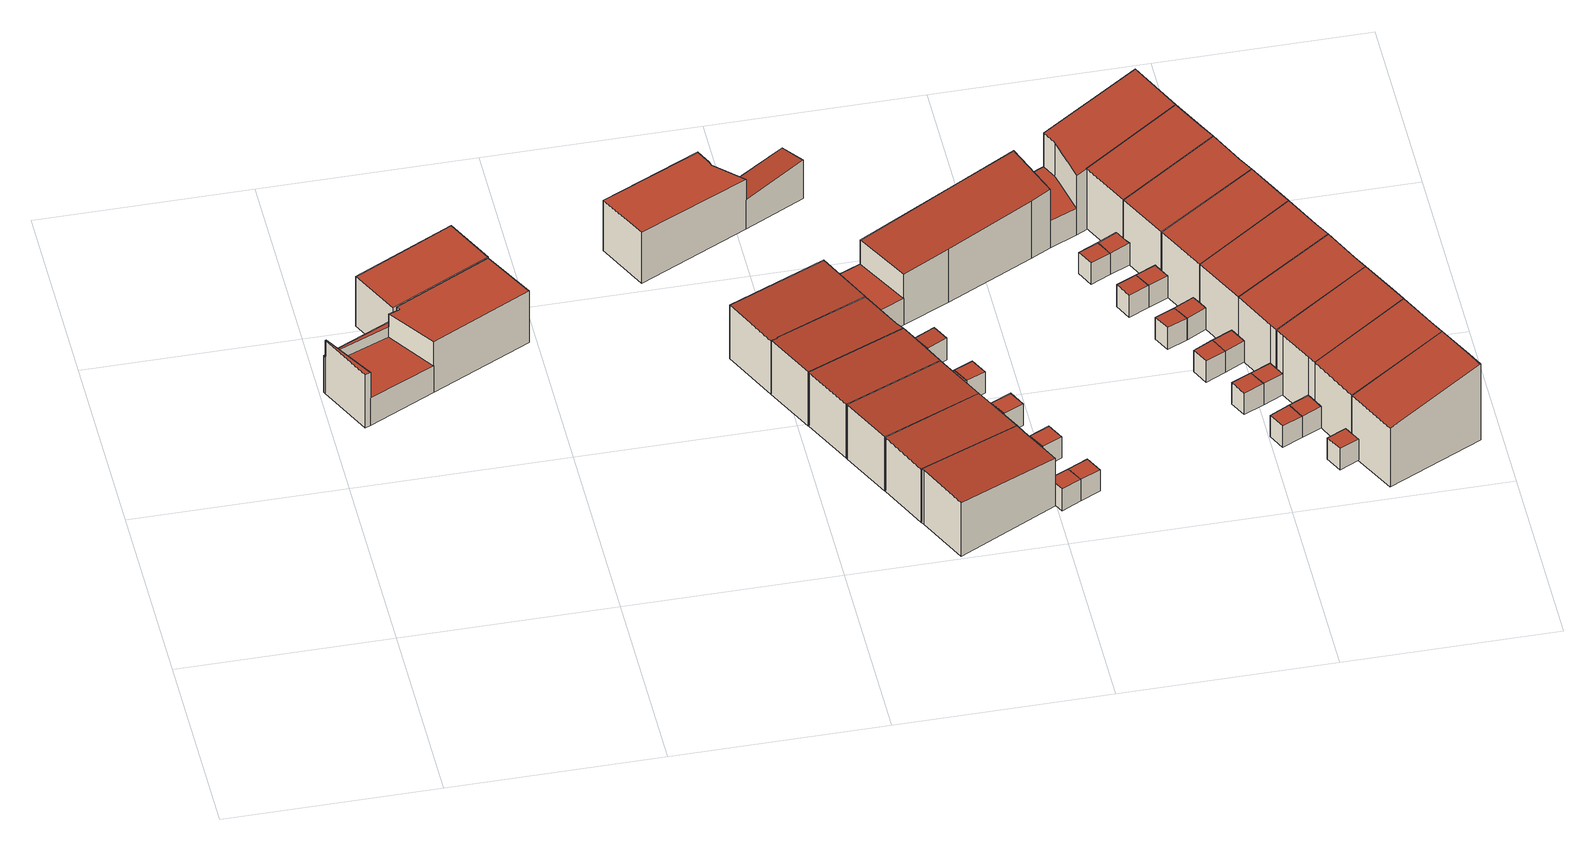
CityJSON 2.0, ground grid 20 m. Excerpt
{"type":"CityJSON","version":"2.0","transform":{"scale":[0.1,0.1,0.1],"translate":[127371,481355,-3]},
"CityObjects":{
"building1":{"type":"Building","attributes":{"b3_dak_type":"multiple horizontal","b3_h_dak_50p":3.26,"b3_h_dak_70p":3.29,"b3_h_dak_max":3.7,"b3_h_dak_min":0.29,"b3_h_maaiveld":-2.64,"b3_kas_warenhuis":false,"b3_mutatie_ahn3_ahn4":false,"b3_reconstructie_onvolledig":false,"b3_rmse_lod12":1.62,"b3_rmse_lod13":1.62,"b3_rmse_lod22":0.0723,"b3_val3dity_lod12":"[]","b3_val3dity_lod13":"[]","b3_val3dity_lod22":"[]","b3_volume_lod12":622.74,"b3_volume_lod13":622.74,"b3_volume_lod22":514.61,"geconstateerd":false,"oorspronkelijkbouwjaar":2003,"status":"Pand in gebruik"},"children":["building1-1"]},
"building1-1":{"type":"BuildingPart","parents":["building1"],"geometry":[{"type":"Solid","lod":"2.2","boundaries":[[[[0,1,2,3,4,5,6,7,8,9]],[[10,9,8,11]],[[12,0,9,10,13]],[[14,6,5,15,16]],[[17,7,6,14]],[[18,4,3,19]],[[15,5,4,18]],[[19,3,2,20]],[[21,11,8,7,17]],[[22,23,24,25]],[[20,2,1,24]],[[25,24,1,0,12]],[[26,27,28,29]],[[16,15,27,26]],[[13,10,30,23,22]],[[29,28,31,11,21]],[[23,30,31,28]],[[13,22,25,12]],[[29,21,17,14,16,26]],[[23,28,27,15,18,19,20,24]],[[31,30,10,11]]]],"semantics":{"surfaces":[{"type":"GroundSurface"},{"type":"WallSurface","on_footprint_edge":true},{"type":"WallSurface","on_footprint_edge":false},{"type":"RoofSurface"}],"values":[[0,1,1,1,1,1,1,1,1,2,1,1,2,2,2,2,2,3,3,3,3]]}}]},
"building2":{"type":"Building","attributes":{"b3_dak_type":"multiple horizontal","b3_h_dak_50p":3.29,"b3_h_dak_70p":3.31,"b3_h_dak_max":3.62,"b3_h_dak_min":3.19,"b3_h_maaiveld":-2.57,"b3_kas_warenhuis":false,"b3_mutatie_ahn3_ahn4":false,"b3_reconstructie_onvolledig":false,"b3_rmse_lod12":0.0631,"b3_rmse_lod13":0.0631,"b3_rmse_lod22":0.0549,"b3_val3dity_lod12":"[]","b3_val3dity_lod13":"[]","b3_val3dity_lod22":"[]","b3_volume_lod12":332.75,"b3_volume_lod13":332.75,"b3_volume_lod22":331.36,"geconstateerd":false,"oorspronkelijkbouwjaar":2003,"status":"Pand in gebruik"},"children":["building2-1"]},
"building2-1":{"type":"BuildingPart","parents":["building2"],"geometry":[{"type":"Solid","lod":"2.2","boundaries":[[[[32,33,6,4]],[[34,33,32,35]],[[36,6,33,34]],[[35,32,4,37]],[[37,4,6,36]],[[37,36,34,35]]]],"semantics":{"surfaces":[{"type":"GroundSurface"},{"type":"WallSurface","on_footprint_edge":true},{"type":"RoofSurface"}],"values":[[0,1,1,1,1,2]]}}]},
"building3":{"type":"Building","attributes":{"b3_dak_type":"slanted","b3_h_dak_50p":3.26,"b3_h_dak_70p":3.29,"b3_h_dak_max":3.63,"b3_h_dak_min":0.35,"b3_h_maaiveld":-2.59,"b3_kas_warenhuis":false,"b3_mutatie_ahn3_ahn4":false,"b3_reconstructie_onvolledig":false,"b3_rmse_lod12":1.26,"b3_rmse_lod13":1.26,"b3_rmse_lod22":0.153,"b3_val3dity_lod12":"[]","b3_val3dity_lod13":"[]","b3_val3dity_lod22":"[]","b3_volume_lod12":473.59,"b3_volume_lod13":473.59,"b3_volume_lod22":421.79,"geconstateerd":false,"oorspronkelijkbouwjaar":2003,"status":"Pand in gebruik"},"children":["building3-1"]},
"building3-1":{"type":"BuildingPart","parents":["building3"],"geometry":[{"type":"Solid","lod":"2.2","boundaries":[[[[38,39,40,41,42,43,44,45]],[[46,42,41,47]],[[48,43,42,46]],[[49,39,38,50]],[[50,38,45,51]],[[52,44,43,48]],[[51,45,44,52,53]],[[47,41,40,54]],[[55,54,40,39,49]],[[56,57,54,55]],[[53,52,57,56]],[[53,56,55,49,50,51]],[[57,52,48,46,47,54]]]],"semantics":{"surfaces":[{"type":"GroundSurface"},{"type":"WallSurface","on_footprint_edge":true},{"type":"WallSurface","on_footprint_edge":false},{"type":"RoofSurface"}],"values":[[0,1,1,1,1,1,1,1,1,2,2,3,3]]}}]},
"building4":{"type":"Building","attributes":{"b3_dak_type":"multiple horizontal","b3_h_dak_50p":3.35,"b3_h_dak_70p":3.46,"b3_h_dak_max":3.9,"b3_h_dak_min":2.8,"b3_h_maaiveld":-2.56,"b3_kas_warenhuis":false,"b3_mutatie_ahn3_ahn4":false,"b3_reconstructie_onvolledig":false,"b3_rmse_lod12":0.218,"b3_rmse_lod13":0.218,"b3_rmse_lod22":0.0449,"b3_val3dity_lod12":"[]","b3_val3dity_lod13":"[]","b3_val3dity_lod22":"[]","b3_volume_lod12":333.47,"b3_volume_lod13":333.47,"b3_volume_lod22":327.11,"geconstateerd":false,"oorspronkelijkbouwjaar":2003,"status":"Pand in gebruik"},"children":["building4-1"]},
"building4-1":{"type":"BuildingPart","parents":["building4"],"geometry":[{"type":"Solid","lod":"2.2","boundaries":[[[[58,59,60,61,62,63,64]],[[65,59,58,66]],[[66,58,64,67]],[[68,60,59,65]],[[69,61,60,68]],[[70,63,62,71]],[[71,62,61,69]],[[67,64,63,70]],[[67,70,71,69,68,65,66]]]],"semantics":{"surfaces":[{"type":"GroundSurface"},{"type":"WallSurface","on_footprint_edge":true},{"type":"RoofSurface"}],"values":[[0,1,1,1,1,1,1,1,2]]}}]},
"building5":{"type":"Building","attributes":{"b3_dak_type":"multiple horizontal","b3_h_dak_50p":3.34,"b3_h_dak_70p":3.46,"b3_h_dak_max":3.91,"b3_h_dak_min":2.99,"b3_h_maaiveld":-2.56,"b3_kas_warenhuis":false,"b3_mutatie_ahn3_ahn4":false,"b3_reconstructie_onvolledig":false,"b3_rmse_lod12":0.222,"b3_rmse_lod13":0.222,"b3_rmse_lod22":0.0434,"b3_val3dity_lod12":"[]","b3_val3dity_lod13":"[]","b3_val3dity_lod22":"[]","b3_volume_lod12":342.11,"b3_volume_lod13":342.11,"b3_volume_lod22":334.95,"geconstateerd":false,"oorspronkelijkbouwjaar":2003,"status":"Pand in gebruik"},"children":["building5-1"]},
"building5-1":{"type":"BuildingPart","parents":["building5"],"geometry":[{"type":"Solid","lod":"2.2","boundaries":[[[[59,58,72,73,74,75,76]],[[77,75,74,78]],[[78,74,73,79]],[[79,73,72,80]],[[81,76,75,77]],[[65,59,76,81]],[[80,72,58,66]],[[66,58,59,65]],[[66,65,81,77,78,79,80]]]],"semantics":{"surfaces":[{"type":"GroundSurface"},{"type":"WallSurface","on_footprint_edge":true},{"type":"RoofSurface"}],"values":[[0,1,1,1,1,1,1,1,2]]}}]},
"building6":{"type":"Building","attributes":{"b3_dak_type":"multiple horizontal","b3_h_dak_50p":3.33,"b3_h_dak_70p":3.46,"b3_h_dak_max":3.9,"b3_h_dak_min":1.19,"b3_h_maaiveld":-2.56,"b3_kas_warenhuis":false,"b3_mutatie_ahn3_ahn4":false,"b3_reconstructie_onvolledig":false,"b3_rmse_lod12":0.326,"b3_rmse_lod13":0.326,"b3_rmse_lod22":0.198,"b3_val3dity_lod12":"[]","b3_val3dity_lod13":"[]","b3_val3dity_lod22":"[]","b3_volume_lod12":342.23,"b3_volume_lod13":342.23,"b3_volume_lod22":335.52,"geconstateerd":false,"oorspronkelijkbouwjaar":2003,"status":"Pand in gebruik"},"children":["building6-1"]},
"building6-1":{"type":"BuildingPart","parents":["building6"],"geometry":[{"type":"Solid","lod":"2.2","boundaries":[[[[74,82,83,84,75]],[[85,83,82,86]],[[87,84,83,85]],[[78,74,75,88]],[[88,75,84,87]],[[86,82,74,78]],[[86,78,88,87,85]]]],"semantics":{"surfaces":[{"type":"GroundSurface"},{"type":"WallSurface","on_footprint_edge":true},{"type":"RoofSurface"}],"values":[[0,1,1,1,1,1,2]]}}]},
"building7":{"type":"Building","attributes":{"b3_dak_type":"multiple horizontal","b3_h_dak_50p":3.34,"b3_h_dak_70p":3.45,"b3_h_dak_max":3.92,"b3_h_dak_min":3.01,"b3_h_maaiveld":-2.56,"b3_kas_warenhuis":false,"b3_mutatie_ahn3_ahn4":false,"b3_reconstructie_onvolledig":false,"b3_rmse_lod12":0.216,"b3_rmse_lod13":0.216,"b3_rmse_lod22":0.0509,"b3_val3dity_lod12":"[]","b3_val3dity_lod13":"[]","b3_val3dity_lod22":"[]","b3_volume_lod12":337.3,"b3_volume_lod13":337.3,"b3_volume_lod22":331.11,"geconstateerd":false,"oorspronkelijkbouwjaar":2003,"status":"Pand in gebruik"},"children":["building7-1"]},
"building7-1":{"type":"BuildingPart","parents":["building7"],"geometry":[{"type":"Solid","lod":"2.2","boundaries":[[[[82,89,90,91,83]],[[92,90,89,93]],[[94,91,90,92]],[[86,82,83,85]],[[85,83,91,94]],[[93,89,82,86]],[[93,86,85,94,92]]]],"semantics":{"surfaces":[{"type":"GroundSurface"},{"type":"WallSurface","on_footprint_edge":true},{"type":"RoofSurface"}],"values":[[0,1,1,1,1,1,2]]}}]},
"building8":{"type":"Building","attributes":{"b3_dak_type":"multiple horizontal","b3_h_dak_50p":3.32,"b3_h_dak_70p":3.45,"b3_h_dak_max":3.91,"b3_h_dak_min":2.9,"b3_h_maaiveld":-2.56,"b3_kas_warenhuis":false,"b3_mutatie_ahn3_ahn4":false,"b3_reconstructie_onvolledig":false,"b3_rmse_lod12":0.226,"b3_rmse_lod13":0.226,"b3_rmse_lod22":0.0456,"b3_val3dity_lod12":"[]","b3_val3dity_lod13":"[]","b3_val3dity_lod22":"[]","b3_volume_lod12":351.22,"b3_volume_lod13":351.22,"b3_volume_lod22":344.32,"geconstateerd":false,"oorspronkelijkbouwjaar":2003,"status":"Pand in gebruik"},"children":["building8-1"]},
"building8-1":{"type":"BuildingPart","parents":["building8"],"geometry":[{"type":"Solid","lod":"2.2","boundaries":[[[[95,90,89,96,97,98]],[[99,98,97,100]],[[100,97,96,101]],[[101,96,89,93]],[[102,95,98,99]],[[93,89,90,103]],[[103,90,95,102]],[[103,102,99,100,101,93]]]],"semantics":{"surfaces":[{"type":"GroundSurface"},{"type":"WallSurface","on_footprint_edge":true},{"type":"RoofSurface"}],"values":[[0,1,1,1,1,1,1,2]]}}]},
"building9":{"type":"Building","attributes":{"b3_dak_type":"multiple horizontal","b3_h_dak_50p":0.03,"b3_h_dak_70p":0.05,"b3_h_dak_max":0.14,"b3_h_dak_min":-0.18,"b3_h_maaiveld":-2.51,"b3_kas_warenhuis":false,"b3_mutatie_ahn3_ahn4":false,"b3_reconstructie_onvolledig":false,"b3_rmse_lod12":0.0407,"b3_rmse_lod13":0.0407,"b3_rmse_lod22":0.0355,"b3_val3dity_lod12":"[]","b3_val3dity_lod13":"[]","b3_val3dity_lod22":"[]","b3_volume_lod12":9.6,"b3_volume_lod13":9.6,"b3_volume_lod22":9.55,"geconstateerd":false,"oorspronkelijkbouwjaar":2003,"status":"Pand in gebruik"},"children":["building9-1"]},
"building9-1":{"type":"BuildingPart","parents":["building9"],"geometry":[{"type":"Solid","lod":"2.2","boundaries":[[[[104,105,106,107]],[[108,105,104,109]],[[109,104,107,110]],[[111,106,105,108]],[[110,107,106,111]],[[110,111,108,109]]]],"semantics":{"surfaces":[{"type":"GroundSurface"},{"type":"WallSurface","on_footprint_edge":true},{"type":"RoofSurface"}],"values":[[0,1,1,1,1,2]]}}]},
"building10":{"type":"Building","attributes":{"b3_dak_type":"multiple horizontal","b3_h_dak_50p":0.03,"b3_h_dak_70p":0.04,"b3_h_dak_max":0.12,"b3_h_dak_min":-0.04,"b3_h_maaiveld":-2.5,"b3_kas_warenhuis":false,"b3_mutatie_ahn3_ahn4":false,"b3_reconstructie_onvolledig":false,"b3_rmse_lod12":0.0333,"b3_rmse_lod13":0.0333,"b3_rmse_lod22":0.0296,"b3_val3dity_lod12":"[]","b3_val3dity_lod13":"[]","b3_val3dity_lod22":"[]","b3_volume_lod12":10.21,"b3_volume_lod13":10.21,"b3_volume_lod22":10.2,"geconstateerd":false,"oorspronkelijkbouwjaar":2003,"status":"Pand in gebruik"},"children":["building10-1"]},
"building10-1":{"type":"BuildingPart","parents":["building10"],"geometry":[{"type":"Solid","lod":"2.2","boundaries":[[[[112,113,114,115]],[[116,113,112,117]],[[117,112,115,118]],[[119,114,113,116]],[[118,115,114,119]],[[118,119,116,117]]]],"semantics":{"surfaces":[{"type":"GroundSurface"},{"type":"WallSurface","on_footprint_edge":true},{"type":"RoofSurface"}],"values":[[0,1,1,1,1,2]]}}]},
"building11":{"type":"Building","attributes":{"b3_dak_type":"multiple horizontal","b3_h_dak_50p":0.03,"b3_h_dak_70p":0.04,"b3_h_dak_max":0.13,"b3_h_dak_min":-0.14,"b3_h_maaiveld":-2.5,"b3_kas_warenhuis":false,"b3_mutatie_ahn3_ahn4":false,"b3_reconstructie_onvolledig":false,"b3_rmse_lod12":0.0345,"b3_rmse_lod13":0.0345,"b3_rmse_lod22":0.0301,"b3_val3dity_lod12":"[]","b3_val3dity_lod13":"[]","b3_val3dity_lod22":"[]","b3_volume_lod12":9.64,"b3_volume_lod13":9.64,"b3_volume_lod22":9.62,"geconstateerd":false,"oorspronkelijkbouwjaar":2003,"status":"Pand in gebruik"},"children":["building11-1"]},
"building11-1":{"type":"BuildingPart","parents":["building11"],"geometry":[{"type":"Solid","lod":"2.2","boundaries":[[[[120,121,122,123]],[[124,121,120,125]],[[126,122,121,124]],[[125,120,123,127]],[[127,123,122,126]],[[127,126,124,125]]]],"semantics":{"surfaces":[{"type":"GroundSurface"},{"type":"WallSurface","on_footprint_edge":true},{"type":"RoofSurface"}],"values":[[0,1,1,1,1,2]]}}]},
"building12":{"type":"Building","attributes":{"b3_dak_type":"multiple horizontal","b3_h_dak_50p":0.06,"b3_h_dak_70p":0.08,"b3_h_dak_max":0.17,"b3_h_dak_min":-0.02,"b3_h_maaiveld":-2.51,"b3_kas_warenhuis":false,"b3_mutatie_ahn3_ahn4":false,"b3_reconstructie_onvolledig":false,"b3_rmse_lod12":0.0459,"b3_rmse_lod13":0.0459,"b3_rmse_lod22":0.0328,"b3_val3dity_lod12":"[]","b3_val3dity_lod13":"[]","b3_val3dity_lod22":"[]","b3_volume_lod12":9.72,"b3_volume_lod13":9.72,"b3_volume_lod22":9.63,"geconstateerd":false,"oorspronkelijkbouwjaar":2003,"status":"Pand in gebruik"},"children":["building12-1"]},
"building12-1":{"type":"BuildingPart","parents":["building12"],"geometry":[{"type":"Solid","lod":"2.2","boundaries":[[[[104,107,128,129]],[[109,104,129,130]],[[130,129,128,131]],[[131,128,107,110]],[[110,107,104,109]],[[110,109,130,131]]]],"semantics":{"surfaces":[{"type":"GroundSurface"},{"type":"WallSurface","on_footprint_edge":true},{"type":"RoofSurface"}],"values":[[0,1,1,1,1,2]]}}]},
"building13":{"type":"Building","attributes":{"b3_dak_type":"multiple horizontal","b3_h_dak_50p":0.03,"b3_h_dak_70p":0.04,"b3_h_dak_max":0.14,"b3_h_dak_min":-0.06,"b3_h_maaiveld":-2.49,"b3_kas_warenhuis":false,"b3_mutatie_ahn3_ahn4":false,"b3_reconstructie_onvolledig":false,"b3_rmse_lod12":0.0349,"b3_rmse_lod13":0.0349,"b3_rmse_lod22":0.0343,"b3_val3dity_lod12":"[]","b3_val3dity_lod13":"[]","b3_val3dity_lod22":"[]","b3_volume_lod12":9.59,"b3_volume_lod13":9.59,"b3_volume_lod22":9.56,"geconstateerd":false,"oorspronkelijkbouwjaar":2003,"status":"Pand in gebruik"},"children":["building13-1"]},
"building13-1":{"type":"BuildingPart","parents":["building13"],"geometry":[{"type":"Solid","lod":"2.2","boundaries":[[[[132,133,134,135]],[[136,133,132,137]],[[138,134,133,136]],[[137,132,135,139]],[[139,135,134,138]],[[139,138,136,137]]]],"semantics":{"surfaces":[{"type":"GroundSurface"},{"type":"WallSurface","on_footprint_edge":true},{"type":"RoofSurface"}],"values":[[0,1,1,1,1,2]]}}]},
"building14":{"type":"Building","attributes":{"b3_dak_type":"multiple horizontal","b3_h_dak_50p":0.01,"b3_h_dak_70p":0.02,"b3_h_dak_max":0.09,"b3_h_dak_min":-0.06,"b3_h_maaiveld":-2.54,"b3_kas_warenhuis":false,"b3_mutatie_ahn3_ahn4":false,"b3_reconstructie_onvolledig":false,"b3_rmse_lod12":0.0326,"b3_rmse_lod13":0.0326,"b3_rmse_lod22":0.0294,"b3_val3dity_lod12":"[]","b3_val3dity_lod13":"[]","b3_val3dity_lod22":"[]","b3_volume_lod12":9.13,"b3_volume_lod13":9.13,"b3_volume_lod22":9.09,"geconstateerd":false,"oorspronkelijkbouwjaar":2003,"status":"Pand in gebruik"},"children":["building14-1"]},
"building14-1":{"type":"BuildingPart","parents":["building14"],"geometry":[{"type":"Solid","lod":"2.2","boundaries":[[[[112,115,140,141]],[[117,112,141,142]],[[142,141,140,143]],[[143,140,115,118]],[[118,115,112,117]],[[118,117,142,143]]]],"semantics":{"surfaces":[{"type":"GroundSurface"},{"type":"WallSurface","on_footprint_edge":true},{"type":"RoofSurface"}],"values":[[0,1,1,1,1,2]]}}]},
"building15":{"type":"Building","attributes":{"b3_dak_type":"multiple horizontal","b3_h_dak_50p":0.03,"b3_h_dak_70p":0.04,"b3_h_dak_max":0.18,"b3_h_dak_min":-0.29,"b3_h_maaiveld":-2.49,"b3_kas_warenhuis":false,"b3_mutatie_ahn3_ahn4":false,"b3_reconstructie_onvolledig":false,"b3_rmse_lod12":0.0631,"b3_rmse_lod13":0.0631,"b3_rmse_lod22":0.0581,"b3_val3dity_lod12":"[]","b3_val3dity_lod13":"[]","b3_val3dity_lod22":"[]","b3_volume_lod12":9.94,"b3_volume_lod13":9.94,"b3_volume_lod22":9.9,"geconstateerd":false,"oorspronkelijkbouwjaar":2003,"status":"Pand in gebruik"},"children":["building15-1"]},
"building15-1":{"type":"BuildingPart","parents":["building15"],"geometry":[{"type":"Solid","lod":"2.2","boundaries":[[[[144,145,146,147]],[[148,145,144,149]],[[149,144,147,150]],[[151,146,145,148]],[[150,147,146,151]],[[150,151,148,149]]]],"semantics":{"surfaces":[{"type":"GroundSurface"},{"type":"WallSurface","on_footprint_edge":true},{"type":"RoofSurface"}],"values":[[0,1,1,1,1,2]]}}]},
"building16":{"type":"Building","attributes":{"b3_dak_type":"multiple horizontal","b3_h_dak_50p":0.01,"b3_h_dak_70p":0.02,"b3_h_dak_max":0.16,"b3_h_dak_min":-0.13,"b3_h_maaiveld":-2.54,"b3_kas_warenhuis":false,"b3_mutatie_ahn3_ahn4":false,"b3_reconstructie_onvolledig":false,"b3_rmse_lod12":0.0404,"b3_rmse_lod13":0.0404,"b3_rmse_lod22":0.0364,"b3_val3dity_lod12":"[]","b3_val3dity_lod13":"[]","b3_val3dity_lod22":"[]","b3_volume_lod12":9.69,"b3_volume_lod13":9.69,"b3_volume_lod22":9.67,"geconstateerd":false,"oorspronkelijkbouwjaar":2003,"status":"Pand in gebruik"},"children":["building16-1"]},
"building16-1":{"type":"BuildingPart","parents":["building16"],"geometry":[{"type":"Solid","lod":"2.2","boundaries":[[[[122,121,152,153]],[[154,122,153,155]],[[155,153,152,156]],[[156,152,121,124]],[[124,121,122,154]],[[124,154,155,156]]]],"semantics":{"surfaces":[{"type":"GroundSurface"},{"type":"WallSurface","on_footprint_edge":true},{"type":"RoofSurface"}],"values":[[0,1,1,1,1,2]]}}]},
"building17":{"type":"Building","attributes":{"b3_dak_type":"multiple horizontal","b3_h_dak_50p":0.01,"b3_h_dak_70p":0.03,"b3_h_dak_max":0.13,"b3_h_dak_min":-0.16,"b3_h_maaiveld":-2.53,"b3_kas_warenhuis":false,"b3_mutatie_ahn3_ahn4":false,"b3_reconstructie_onvolledig":false,"b3_rmse_lod12":0.0379,"b3_rmse_lod13":0.0379,"b3_rmse_lod22":0.0364,"b3_val3dity_lod12":"[]","b3_val3dity_lod13":"[]","b3_val3dity_lod22":"[]","b3_volume_lod12":9.63,"b3_volume_lod13":9.63,"b3_volume_lod22":9.6,"geconstateerd":false,"oorspronkelijkbouwjaar":2003,"status":"Pand in gebruik"},"children":["building17-1"]},
"building17-1":{"type":"BuildingPart","parents":["building17"],"geometry":[{"type":"Solid","lod":"2.2","boundaries":[[[[134,133,157,158]],[[138,134,158,159]],[[159,158,157,160]],[[160,157,133,136]],[[136,133,134,138]],[[136,138,159,160]]]],"semantics":{"surfaces":[{"type":"GroundSurface"},{"type":"WallSurface","on_footprint_edge":true},{"type":"RoofSurface"}],"values":[[0,1,1,1,1,2]]}}]},
"building18":{"type":"Building","attributes":{"b3_dak_type":"multiple horizontal","b3_h_dak_50p":0.01,"b3_h_dak_70p":0.02,"b3_h_dak_max":0.1,"b3_h_dak_min":-0.23,"b3_h_maaiveld":-2.52,"b3_kas_warenhuis":false,"b3_mutatie_ahn3_ahn4":false,"b3_reconstructie_onvolledig":false,"b3_rmse_lod12":0.0502,"b3_rmse_lod13":0.0502,"b3_rmse_lod22":0.0452,"b3_val3dity_lod12":"[]","b3_val3dity_lod13":"[]","b3_val3dity_lod22":"[]","b3_volume_lod12":9.71,"b3_volume_lod13":9.71,"b3_volume_lod22":9.66,"geconstateerd":false,"oorspronkelijkbouwjaar":2003,"status":"Pand in gebruik"},"children":["building18-1"]},
"building18-1":{"type":"BuildingPart","parents":["building18"],"geometry":[{"type":"Solid","lod":"2.2","boundaries":[[[[161,162,144,147]],[[149,144,162,163]],[[150,147,144,149]],[[164,161,147,150]],[[163,162,161,164]],[[163,164,150,149]]]],"semantics":{"surfaces":[{"type":"GroundSurface"},{"type":"WallSurface","on_footprint_edge":true},{"type":"RoofSurface"}],"values":[[0,1,1,1,1,2]]}}]},
"building19":{"type":"Building","attributes":{"b3_dak_type":"multiple horizontal","b3_h_dak_50p":3.59,"b3_h_dak_70p":4.03,"b3_h_dak_max":6.61,"b3_h_dak_min":0.34,"b3_h_maaiveld":-2.56,"b3_kas_warenhuis":false,"b3_mutatie_ahn3_ahn4":false,"b3_reconstructie_onvolledig":false,"b3_rmse_lod12":1.58,"b3_rmse_lod13":1.58,"b3_rmse_lod22":0.129,"b3_val3dity_lod12":"[]","b3_val3dity_lod13":"[]","b3_val3dity_lod22":"[]","b3_volume_lod12":1754.38,"b3_volume_lod13":1754.38,"b3_volume_lod22":1617.79,"geconstateerd":false,"oorspronkelijkbouwjaar":2003,"status":"Pand in gebruik"},"children":["building19-1"]},
"building19-1":{"type":"BuildingPart","parents":["building19"],"geometry":[{"type":"Solid","lod":"2.2","boundaries":[[[[165,166,167,168,169,170,171,172,173,174,63,62,61,60,175,176,177,178,179,180]],[[70,181,182,183]],[[71,62,63,181,70]],[[184,60,61,69]],[[69,61,62,71]],[[185,175,60,184]],[[186,187,179,178,188]],[[188,178,177,189,190]],[[181,63,174,191]],[[191,174,173,192]],[[190,189,192,193]],[[193,192,173,172,194]],[[195,196,169,168,197]],[[194,172,171,198]],[[198,171,170,199,200]],[[201,202,196,195]],[[199,170,169,196]],[[200,199,187,186]],[[197,168,167,203]],[[203,167,166,204]],[[205,165,180,206,207]],[[207,206,202,201]],[[204,166,165,205]],[[189,177,176,182]],[[206,180,179,187]],[[183,182,176,175,185]],[[200,186,188,190,193,194,198]],[[204,205,207,201,195,197,203]],[[206,187,199,196,202]],[[183,185,184,69,71,70]],[[181,191,192,189,182]]]],"semantics":{"surfaces":[{"type":"GroundSurface"},{"type":"WallSurface","on_footprint_edge":false},{"type":"WallSurface","on_footprint_edge":true},{"type":"RoofSurface"}],"values":[[0,1,2,2,2,2,2,2,2,2,1,2,2,2,2,1,2,1,2,2,2,1,2,2,2,2,3,3,3,3,3]]}}]},
"building20":{"type":"Building","attributes":{"b3_dak_type":"multiple horizontal","b3_h_dak_50p":0.02,"b3_h_dak_70p":0.03,"b3_h_dak_max":0.17,"b3_h_dak_min":-0.23,"b3_h_maaiveld":-2.55,"b3_kas_warenhuis":false,"b3_mutatie_ahn3_ahn4":false,"b3_reconstructie_onvolledig":false,"b3_rmse_lod12":0.052,"b3_rmse_lod13":0.052,"b3_rmse_lod22":0.0498,"b3_val3dity_lod12":"[]","b3_val3dity_lod13":"[]","b3_val3dity_lod22":"[]","b3_volume_lod12":9.78,"b3_volume_lod13":9.78,"b3_volume_lod22":9.73,"geconstateerd":false,"oorspronkelijkbouwjaar":2003,"status":"Pand in gebruik"},"children":["building20-1"]},
"building20-1":{"type":"BuildingPart","parents":["building20"],"geometry":[{"type":"Solid","lod":"2.2","boundaries":[[[[208,209,210,211]],[[212,209,208,213]],[[213,208,211,214]],[[215,210,209,212]],[[214,211,210,215]],[[214,215,212,213]]]],"semantics":{"surfaces":[{"type":"GroundSurface"},{"type":"WallSurface","on_footprint_edge":true},{"type":"RoofSurface"}],"values":[[0,1,1,1,1,2]]}}]},
"building21":{"type":"Building","attributes":{"b3_dak_type":"multiple horizontal","b3_h_dak_50p":0.01,"b3_h_dak_70p":0.03,"b3_h_dak_max":0.14,"b3_h_dak_min":-0.11,"b3_h_maaiveld":-2.56,"b3_kas_warenhuis":false,"b3_mutatie_ahn3_ahn4":false,"b3_reconstructie_onvolledig":false,"b3_rmse_lod12":0.0411,"b3_rmse_lod13":0.0411,"b3_rmse_lod22":0.038,"b3_val3dity_lod12":"[]","b3_val3dity_lod13":"[]","b3_val3dity_lod22":"[]","b3_volume_lod12":9.79,"b3_volume_lod13":9.79,"b3_volume_lod22":9.76,"geconstateerd":false,"oorspronkelijkbouwjaar":2003,"status":"Pand in gebruik"},"children":["building21-1"]},
"building21-1":{"type":"BuildingPart","parents":["building21"],"geometry":[{"type":"Solid","lod":"2.2","boundaries":[[[[216,217,218,219]],[[220,217,216,221]],[[221,216,219,222]],[[223,218,217,220]],[[222,219,218,223]],[[222,223,220,221]]]],"semantics":{"surfaces":[{"type":"GroundSurface"},{"type":"WallSurface","on_footprint_edge":true},{"type":"RoofSurface"}],"values":[[0,1,1,1,1,2]]}}]},
"building22":{"type":"Building","attributes":{"b3_dak_type":"multiple horizontal","b3_h_dak_50p":0.03,"b3_h_dak_70p":0.04,"b3_h_dak_max":0.32,"b3_h_dak_min":-0.27,"b3_h_maaiveld":-2.55,"b3_kas_warenhuis":false,"b3_mutatie_ahn3_ahn4":false,"b3_reconstructie_onvolledig":false,"b3_rmse_lod12":0.0682,"b3_rmse_lod13":0.0682,"b3_rmse_lod22":0.0646,"b3_val3dity_lod12":"[]","b3_val3dity_lod13":"[]","b3_val3dity_lod22":"[]","b3_volume_lod12":9.84,"b3_volume_lod13":9.84,"b3_volume_lod22":9.82,"geconstateerd":false,"oorspronkelijkbouwjaar":2003,"status":"Pand in gebruik"},"children":["building22-1"]},
"building22-1":{"type":"BuildingPart","parents":["building22"],"geometry":[{"type":"Solid","lod":"2.2","boundaries":[[[[224,225,226,227]],[[228,225,224,229]],[[230,226,225,228]],[[229,224,227,231]],[[231,227,226,230]],[[231,230,228,229]]]],"semantics":{"surfaces":[{"type":"GroundSurface"},{"type":"WallSurface","on_footprint_edge":true},{"type":"RoofSurface"}],"values":[[0,1,1,1,1,2]]}}]},
"building23":{"type":"Building","attributes":{"b3_dak_type":"multiple horizontal","b3_h_dak_50p":0.02,"b3_h_dak_70p":0.04,"b3_h_dak_max":0.19,"b3_h_dak_min":-0.04,"b3_h_maaiveld":-2.55,"b3_kas_warenhuis":false,"b3_mutatie_ahn3_ahn4":false,"b3_reconstructie_onvolledig":false,"b3_rmse_lod12":0.0377,"b3_rmse_lod13":0.0377,"b3_rmse_lod22":0.0368,"b3_val3dity_lod12":"[]","b3_val3dity_lod13":"[]","b3_val3dity_lod22":"[]","b3_volume_lod12":9.91,"b3_volume_lod13":9.91,"b3_volume_lod22":9.9,"geconstateerd":false,"oorspronkelijkbouwjaar":2003,"status":"Pand in gebruik"},"children":["building23-1"]},
"building23-1":{"type":"BuildingPart","parents":["building23"],"geometry":[{"type":"Solid","lod":"2.2","boundaries":[[[[208,211,232,233,234]],[[214,211,208,213]],[[235,232,211,214]],[[236,233,232,235]],[[213,208,234,237]],[[237,234,233,236]],[[237,236,235,214,213]]]],"semantics":{"surfaces":[{"type":"GroundSurface"},{"type":"WallSurface","on_footprint_edge":true},{"type":"RoofSurface"}],"values":[[0,1,1,1,1,1,2]]}}]},
"building24":{"type":"Building","attributes":{"b3_dak_type":"multiple horizontal","b3_h_dak_50p":0.01,"b3_h_dak_70p":0.03,"b3_h_dak_max":0.09,"b3_h_dak_min":-0.08,"b3_h_maaiveld":-2.53,"b3_kas_warenhuis":false,"b3_mutatie_ahn3_ahn4":false,"b3_reconstructie_onvolledig":false,"b3_rmse_lod12":0.0304,"b3_rmse_lod13":0.0304,"b3_rmse_lod22":0.0297,"b3_val3dity_lod12":"[]","b3_val3dity_lod13":"[]","b3_val3dity_lod22":"[]","b3_volume_lod12":9.58,"b3_volume_lod13":9.58,"b3_volume_lod22":9.57,"geconstateerd":false,"oorspronkelijkbouwjaar":2003,"status":"Pand in gebruik"},"children":["building24-1"]},
"building24-1":{"type":"BuildingPart","parents":["building24"],"geometry":[{"type":"Solid","lod":"2.2","boundaries":[[[[238,239,240,241]],[[242,239,238,243]],[[244,240,239,242]],[[243,238,241,245]],[[245,241,240,244]],[[245,244,242,243]]]],"semantics":{"surfaces":[{"type":"GroundSurface"},{"type":"WallSurface","on_footprint_edge":true},{"type":"RoofSurface"}],"values":[[0,1,1,1,1,2]]}}]},
"building25":{"type":"Building","attributes":{"b3_dak_type":"multiple horizontal","b3_h_dak_50p":0.02,"b3_h_dak_70p":0.03,"b3_h_dak_max":0.2,"b3_h_dak_min":-0.18,"b3_h_maaiveld":-2.55,"b3_kas_warenhuis":false,"b3_mutatie_ahn3_ahn4":false,"b3_reconstructie_onvolledig":false,"b3_rmse_lod12":0.0461,"b3_rmse_lod13":0.0461,"b3_rmse_lod22":0.043,"b3_val3dity_lod12":"[]","b3_val3dity_lod13":"[]","b3_val3dity_lod22":"[]","b3_volume_lod12":9.95,"b3_volume_lod13":9.95,"b3_volume_lod22":9.91,"geconstateerd":false,"oorspronkelijkbouwjaar":2003,"status":"Pand in gebruik"},"children":["building25-1"]},
"building25-1":{"type":"BuildingPart","parents":["building25"],"geometry":[{"type":"Solid","lod":"2.2","boundaries":[[[[216,219,246,247,248]],[[222,219,216,221]],[[249,246,219,222]],[[250,247,246,249]],[[221,216,248,251]],[[251,248,247,250]],[[251,250,249,222,221]]]],"semantics":{"surfaces":[{"type":"GroundSurface"},{"type":"WallSurface","on_footprint_edge":true},{"type":"RoofSurface"}],"values":[[0,1,1,1,1,1,2]]}}]},
"building26":{"type":"Building","attributes":{"b3_dak_type":"multiple horizontal","b3_h_dak_50p":0.01,"b3_h_dak_70p":0.03,"b3_h_dak_max":0.08,"b3_h_dak_min":-0.14,"b3_h_maaiveld":-2.51,"b3_kas_warenhuis":false,"b3_mutatie_ahn3_ahn4":false,"b3_reconstructie_onvolledig":false,"b3_rmse_lod12":0.0426,"b3_rmse_lod13":0.0426,"b3_rmse_lod22":0.039,"b3_val3dity_lod12":"[]","b3_val3dity_lod13":"[]","b3_val3dity_lod22":"[]","b3_volume_lod12":9.65,"b3_volume_lod13":9.65,"b3_volume_lod22":9.59,"geconstateerd":false,"oorspronkelijkbouwjaar":2003,"status":"Pand in gebruik"},"children":["building26-1"]},
"building26-1":{"type":"BuildingPart","parents":["building26"],"geometry":[{"type":"Solid","lod":"2.2","boundaries":[[[[252,253,254,255]],[[256,253,252,257]],[[257,252,255,258]],[[259,254,253,256]],[[258,255,254,259]],[[258,259,256,257]]]],"semantics":{"surfaces":[{"type":"GroundSurface"},{"type":"WallSurface","on_footprint_edge":true},{"type":"RoofSurface"}],"values":[[0,1,1,1,1,2]]}}]},
"building27":{"type":"Building","attributes":{"b3_dak_type":"multiple horizontal","b3_h_dak_50p":0.02,"b3_h_dak_70p":0.03,"b3_h_dak_max":0.1,"b3_h_dak_min":-0.09,"b3_h_maaiveld":-2.53,"b3_kas_warenhuis":false,"b3_mutatie_ahn3_ahn4":false,"b3_reconstructie_onvolledig":false,"b3_rmse_lod12":0.0337,"b3_rmse_lod13":0.0337,"b3_rmse_lod22":0.0322,"b3_val3dity_lod12":"[]","b3_val3dity_lod13":"[]","b3_val3dity_lod22":"[]","b3_volume_lod12":9.67,"b3_volume_lod13":9.67,"b3_volume_lod22":9.64,"geconstateerd":false,"oorspronkelijkbouwjaar":2003,"status":"Pand in gebruik"},"children":["building27-1"]},
"building27-1":{"type":"BuildingPart","parents":["building27"],"geometry":[{"type":"Solid","lod":"2.2","boundaries":[[[[226,225,260,261,262]],[[228,225,226,230]],[[263,260,225,228]],[[264,261,260,263]],[[230,226,262,265]],[[265,262,261,264]],[[265,264,263,228,230]]]],"semantics":{"surfaces":[{"type":"GroundSurface"},{"type":"WallSurface","on_footprint_edge":true},{"type":"RoofSurface"}],"values":[[0,1,1,1,1,1,2]]}}]},
"building28":{"type":"Building","attributes":{"b3_dak_type":"multiple horizontal","b3_h_dak_50p":0.01,"b3_h_dak_70p":0.03,"b3_h_dak_max":0.09,"b3_h_dak_min":-0.17,"b3_h_maaiveld":-2.52,"b3_kas_warenhuis":false,"b3_mutatie_ahn3_ahn4":false,"b3_reconstructie_onvolledig":false,"b3_rmse_lod12":0.0431,"b3_rmse_lod13":0.0431,"b3_rmse_lod22":0.0402,"b3_val3dity_lod12":"[]","b3_val3dity_lod13":"[]","b3_val3dity_lod22":"[]","b3_volume_lod12":9.63,"b3_volume_lod13":9.63,"b3_volume_lod22":9.57,"geconstateerd":false,"oorspronkelijkbouwjaar":2003,"status":"Pand in gebruik"},"children":["building28-1"]},
"building28-1":{"type":"BuildingPart","parents":["building28"],"geometry":[{"type":"Solid","lod":"2.2","boundaries":[[[[266,267,268,269]],[[270,267,266,271]],[[271,266,269,272]],[[273,268,267,270]],[[272,269,268,273]],[[272,273,270,271]]]],"semantics":{"surfaces":[{"type":"GroundSurface"},{"type":"WallSurface","on_footprint_edge":true},{"type":"RoofSurface"}],"values":[[0,1,1,1,1,2]]}}]},
"building29":{"type":"Building","attributes":{"b3_dak_type":"multiple horizontal","b3_h_dak_50p":0.01,"b3_h_dak_70p":0.03,"b3_h_dak_max":0.14,"b3_h_dak_min":-0.14,"b3_h_maaiveld":-2.51,"b3_kas_warenhuis":false,"b3_mutatie_ahn3_ahn4":false,"b3_reconstructie_onvolledig":false,"b3_rmse_lod12":0.0359,"b3_rmse_lod13":0.0359,"b3_rmse_lod22":0.0334,"b3_val3dity_lod12":"[]","b3_val3dity_lod13":"[]","b3_val3dity_lod22":"[]","b3_volume_lod12":9.82,"b3_volume_lod13":9.82,"b3_volume_lod22":9.79,"geconstateerd":false,"oorspronkelijkbouwjaar":2003,"status":"Pand in gebruik"},"children":["building29-1"]},
"building29-1":{"type":"BuildingPart","parents":["building29"],"geometry":[{"type":"Solid","lod":"2.2","boundaries":[[[[240,239,274,275,276]],[[242,239,240,244]],[[277,274,239,242]],[[278,275,274,277]],[[244,240,276,279]],[[279,276,275,278]],[[279,278,277,242,244]]]],"semantics":{"surfaces":[{"type":"GroundSurface"},{"type":"WallSurface","on_footprint_edge":true},{"type":"RoofSurface"}],"values":[[0,1,1,1,1,1,2]]}}]},
"building30":{"type":"Building","attributes":{"b3_dak_type":"multiple horizontal","b3_h_dak_50p":0.02,"b3_h_dak_70p":0.04,"b3_h_dak_max":0.13,"b3_h_dak_min":-0.07,"b3_h_maaiveld":-2.49,"b3_kas_warenhuis":false,"b3_mutatie_ahn3_ahn4":false,"b3_reconstructie_onvolledig":false,"b3_rmse_lod12":0.036,"b3_rmse_lod13":0.036,"b3_rmse_lod22":0.0332,"b3_val3dity_lod12":"[]","b3_val3dity_lod13":"[]","b3_val3dity_lod22":"[]","b3_volume_lod12":9.77,"b3_volume_lod13":9.77,"b3_volume_lod22":9.72,"geconstateerd":false,"oorspronkelijkbouwjaar":2003,"status":"Pand in gebruik"},"children":["building30-1"]},
"building30-1":{"type":"BuildingPart","parents":["building30"],"geometry":[{"type":"Solid","lod":"2.2","boundaries":[[[[252,255,280,281,282]],[[258,255,252,257]],[[283,280,255,258]],[[284,281,280,283]],[[257,252,282,285]],[[285,282,281,284]],[[285,284,283,258,257]]]],"semantics":{"surfaces":[{"type":"GroundSurface"},{"type":"WallSurface","on_footprint_edge":true},{"type":"RoofSurface"}],"values":[[0,1,1,1,1,1,2]]}}]},
"building31":{"type":"Building","attributes":{"b3_dak_type":"multiple horizontal","b3_h_dak_50p":0.02,"b3_h_dak_70p":0.03,"b3_h_dak_max":0.09,"b3_h_dak_min":-0.12,"b3_h_maaiveld":-2.52,"b3_kas_warenhuis":false,"b3_mutatie_ahn3_ahn4":false,"b3_reconstructie_onvolledig":false,"b3_rmse_lod12":0.0396,"b3_rmse_lod13":0.0396,"b3_rmse_lod22":0.0363,"b3_val3dity_lod12":"[]","b3_val3dity_lod13":"[]","b3_val3dity_lod22":"[]","b3_volume_lod12":9.76,"b3_volume_lod13":9.76,"b3_volume_lod22":9.71,"geconstateerd":false,"oorspronkelijkbouwjaar":2003,"status":"Pand in gebruik"},"children":["building31-1"]},
"building31-1":{"type":"BuildingPart","parents":["building31"],"geometry":[{"type":"Solid","lod":"2.2","boundaries":[[[[266,269,286,287,288]],[[272,269,266,271]],[[289,286,269,272]],[[290,287,286,289]],[[271,266,288,291]],[[291,288,287,290]],[[291,290,289,272,271]]]],"semantics":{"surfaces":[{"type":"GroundSurface"},{"type":"WallSurface","on_footprint_edge":true},{"type":"RoofSurface"}],"values":[[0,1,1,1,1,1,2]]}}]},
"building32":{"type":"Building","attributes":{"b3_dak_type":"multiple horizontal","b3_h_dak_50p":0.03,"b3_h_dak_70p":0.04,"b3_h_dak_max":0.1,"b3_h_dak_min":-0.07,"b3_h_maaiveld":-2.53,"b3_kas_warenhuis":false,"b3_mutatie_ahn3_ahn4":false,"b3_reconstructie_onvolledig":false,"b3_rmse_lod12":0.027,"b3_rmse_lod13":0.027,"b3_rmse_lod22":0.0262,"b3_val3dity_lod12":"[]","b3_val3dity_lod13":"[]","b3_val3dity_lod22":"[]","b3_volume_lod12":9.83,"b3_volume_lod13":9.83,"b3_volume_lod22":9.78,"geconstateerd":false,"oorspronkelijkbouwjaar":2003,"status":"Pand in gebruik"},"children":["building32-1"]},
"building32-1":{"type":"BuildingPart","parents":["building32"],"geometry":[{"type":"Solid","lod":"2.2","boundaries":[[[[292,293,294,295,296]],[[297,293,292,298]],[[299,294,293,297]],[[300,295,294,299]],[[298,292,296,301]],[[301,296,295,300]],[[301,300,299,297,298]]]],"semantics":{"surfaces":[{"type":"GroundSurface"},{"type":"WallSurface","on_footprint_edge":true},{"type":"RoofSurface"}],"values":[[0,1,1,1,1,1,2]]}}]},
"building33":{"type":"Building","attributes":{"b3_dak_type":"multiple horizontal","b3_h_dak_50p":5.46,"b3_h_dak_70p":5.83,"b3_h_dak_max":6.52,"b3_h_dak_min":4.24,"b3_h_maaiveld":-2.5,"b3_kas_warenhuis":false,"b3_mutatie_ahn3_ahn4":false,"b3_reconstructie_onvolledig":false,"b3_rmse_lod12":0.669,"b3_rmse_lod13":0.669,"b3_rmse_lod22":0.0349,"b3_val3dity_lod12":"[]","b3_val3dity_lod13":"[]","b3_val3dity_lod22":"[]","b3_volume_lod12":441.6,"b3_volume_lod13":441.6,"b3_volume_lod22":422.15,"geconstateerd":false,"oorspronkelijkbouwjaar":2003,"status":"Pand in gebruik"},"children":["building33-1"]},
"building33-1":{"type":"BuildingPart","parents":["building33"],"geometry":[{"type":"Solid","lod":"2.2","boundaries":[[[[233,302,303,304,305]],[[203,302,233,306]],[[204,303,302,203]],[[307,304,303,204]],[[306,233,305,308]],[[308,305,304,307]],[[308,307,204,203,306]]]],"semantics":{"surfaces":[{"type":"GroundSurface"},{"type":"WallSurface","on_footprint_edge":true},{"type":"RoofSurface"}],"values":[[0,1,1,1,1,1,2]]}}]},
"building34":{"type":"Building","attributes":{"b3_dak_type":"multiple horizontal","b3_h_dak_50p":5.45,"b3_h_dak_70p":5.82,"b3_h_dak_max":6.53,"b3_h_dak_min":4.5,"b3_h_maaiveld":-2.51,"b3_kas_warenhuis":false,"b3_mutatie_ahn3_ahn4":false,"b3_reconstructie_onvolledig":false,"b3_rmse_lod12":0.652,"b3_rmse_lod13":0.652,"b3_rmse_lod22":0.0308,"b3_val3dity_lod12":"[]","b3_val3dity_lod13":"[]","b3_val3dity_lod22":"[]","b3_volume_lod12":449.71,"b3_volume_lod13":449.71,"b3_volume_lod22":430.59,"geconstateerd":false,"oorspronkelijkbouwjaar":2003,"status":"Pand in gebruik"},"children":["building34-1"]},
"building34-1":{"type":"BuildingPart","parents":["building34"],"geometry":[{"type":"Solid","lod":"2.2","boundaries":[[[[309,233,305,310,311]],[[306,233,309,312]],[[308,305,233,306]],[[313,310,305,308]],[[312,309,311,314]],[[314,311,310,313]],[[314,313,308,306,312]]]],"semantics":{"surfaces":[{"type":"GroundSurface"},{"type":"WallSurface","on_footprint_edge":true},{"type":"RoofSurface"}],"values":[[0,1,1,1,1,1,2]]}}]},
"building35":{"type":"Building","attributes":{"b3_dak_type":"multiple horizontal","b3_h_dak_50p":5.43,"b3_h_dak_70p":5.77,"b3_h_dak_max":6.56,"b3_h_dak_min":4.2,"b3_h_maaiveld":-2.51,"b3_kas_warenhuis":false,"b3_mutatie_ahn3_ahn4":false,"b3_reconstructie_onvolledig":false,"b3_rmse_lod12":0.679,"b3_rmse_lod13":0.679,"b3_rmse_lod22":0.0325,"b3_val3dity_lod12":"[]","b3_val3dity_lod13":"[]","b3_val3dity_lod22":"[]","b3_volume_lod12":445.92,"b3_volume_lod13":445.92,"b3_volume_lod22":425.45,"geconstateerd":false,"oorspronkelijkbouwjaar":2003,"status":"Pand in gebruik"},"children":["building35-1"]},
"building35-1":{"type":"BuildingPart","parents":["building35"],"geometry":[{"type":"Solid","lod":"2.2","boundaries":[[[[261,309,311,315,316]],[[312,309,261,317]],[[314,311,309,312]],[[318,315,311,314]],[[317,261,316,319]],[[319,316,315,318]],[[319,318,314,312,317]]]],"semantics":{"surfaces":[{"type":"GroundSurface"},{"type":"WallSurface","on_footprint_edge":true},{"type":"RoofSurface"}],"values":[[0,1,1,1,1,1,2]]}}]},
"building36":{"type":"Building","attributes":{"b3_dak_type":"multiple horizontal","b3_h_dak_50p":5.43,"b3_h_dak_70p":5.84,"b3_h_dak_max":6.49,"b3_h_dak_min":4.4,"b3_h_maaiveld":-2.5,"b3_kas_warenhuis":false,"b3_mutatie_ahn3_ahn4":false,"b3_reconstructie_onvolledig":false,"b3_rmse_lod12":0.688,"b3_rmse_lod13":0.688,"b3_rmse_lod22":0.0308,"b3_val3dity_lod12":"[]","b3_val3dity_lod13":"[]","b3_val3dity_lod22":"[]","b3_volume_lod12":458.07,"b3_volume_lod13":458.07,"b3_volume_lod22":437.04,"geconstateerd":false,"oorspronkelijkbouwjaar":2003,"status":"Pand in gebruik"},"children":["building36-1"]},
"building36-1":{"type":"BuildingPart","parents":["building36"],"geometry":[{"type":"Solid","lod":"2.2","boundaries":[[[[275,261,316,320,321]],[[317,261,275,322]],[[319,316,261,317]],[[323,320,316,319]],[[322,275,321,324]],[[324,321,320,323]],[[324,323,319,317,322]]]],"semantics":{"surfaces":[{"type":"GroundSurface"},{"type":"WallSurface","on_footprint_edge":true},{"type":"RoofSurface"}],"values":[[0,1,1,1,1,1,2]]}}]},
"building37":{"type":"Building","attributes":{"b3_dak_type":"multiple horizontal","b3_h_dak_50p":5.43,"b3_h_dak_70p":5.77,"b3_h_dak_max":6.56,"b3_h_dak_min":4.38,"b3_h_maaiveld":-2.48,"b3_kas_warenhuis":false,"b3_mutatie_ahn3_ahn4":false,"b3_reconstructie_onvolledig":false,"b3_rmse_lod12":0.687,"b3_rmse_lod13":0.687,"b3_rmse_lod22":0.0341,"b3_val3dity_lod12":"[]","b3_val3dity_lod13":"[]","b3_val3dity_lod22":"[]","b3_volume_lod12":445.31,"b3_volume_lod13":445.31,"b3_volume_lod22":425.39,"geconstateerd":false,"oorspronkelijkbouwjaar":2003,"status":"Pand in gebruik"},"children":["building37-1"]},
"building37-1":{"type":"BuildingPart","parents":["building37"],"geometry":[{"type":"Solid","lod":"2.2","boundaries":[[[[280,275,321,325,326,281]],[[322,275,280,327]],[[324,321,275,322]],[[328,325,321,324]],[[327,280,281,329]],[[329,281,326,330]],[[330,326,325,328]],[[330,328,324,322,327,329]]]],"semantics":{"surfaces":[{"type":"GroundSurface"},{"type":"WallSurface","on_footprint_edge":true},{"type":"RoofSurface"}],"values":[[0,1,1,1,1,1,1,2]]}}]},
"building38":{"type":"Building","attributes":{"b3_dak_type":"multiple horizontal","b3_h_dak_50p":5.41,"b3_h_dak_70p":5.76,"b3_h_dak_max":6.55,"b3_h_dak_min":4.51,"b3_h_maaiveld":-2.48,"b3_kas_warenhuis":false,"b3_mutatie_ahn3_ahn4":false,"b3_reconstructie_onvolledig":false,"b3_rmse_lod12":0.673,"b3_rmse_lod13":0.673,"b3_rmse_lod22":0.0319,"b3_val3dity_lod12":"[]","b3_val3dity_lod13":"[]","b3_val3dity_lod22":"[]","b3_volume_lod12":448.1,"b3_volume_lod13":448.1,"b3_volume_lod22":427.84,"geconstateerd":false,"oorspronkelijkbouwjaar":2003,"status":"Pand in gebruik"},"children":["building38-1"]},
"building38-1":{"type":"BuildingPart","parents":["building38"],"geometry":[{"type":"Solid","lod":"2.2","boundaries":[[[[326,331,332,287,286,282,281]],[[333,331,326,330]],[[330,326,281,329]],[[329,281,282,334]],[[334,282,286,335]],[[335,286,287,336]],[[336,287,332,337]],[[337,332,331,333]],[[337,333,330,329,334,335,336]]]],"semantics":{"surfaces":[{"type":"GroundSurface"},{"type":"WallSurface","on_footprint_edge":true},{"type":"RoofSurface"}],"values":[[0,1,1,1,1,1,1,1,2]]}}]},
"building39":{"type":"Building","attributes":{"b3_dak_type":"multiple horizontal","b3_h_dak_50p":5.45,"b3_h_dak_70p":5.83,"b3_h_dak_max":6.55,"b3_h_dak_min":4.41,"b3_h_maaiveld":-2.49,"b3_kas_warenhuis":false,"b3_mutatie_ahn3_ahn4":false,"b3_reconstructie_onvolledig":false,"b3_rmse_lod12":0.665,"b3_rmse_lod13":0.665,"b3_rmse_lod22":0.0303,"b3_val3dity_lod12":"[]","b3_val3dity_lod13":"[]","b3_val3dity_lod22":"[]","b3_volume_lod12":449.56,"b3_volume_lod13":449.56,"b3_volume_lod22":429.02,"geconstateerd":false,"oorspronkelijkbouwjaar":2003,"status":"Pand in gebruik"},"children":["building39-1"]},
"building39-1":{"type":"BuildingPart","parents":["building39"],"geometry":[{"type":"Solid","lod":"2.2","boundaries":[[[[295,287,332,338,339]],[[336,287,295,340]],[[337,332,287,336]],[[341,338,332,337]],[[340,295,339,342]],[[342,339,338,341]],[[342,341,337,336,340]]]],"semantics":{"surfaces":[{"type":"GroundSurface"},{"type":"WallSurface","on_footprint_edge":true},{"type":"RoofSurface"}],"values":[[0,1,1,1,1,1,2]]}}]},
"building40":{"type":"Building","attributes":{"b3_dak_type":"multiple horizontal","b3_h_dak_50p":5.38,"b3_h_dak_70p":5.76,"b3_h_dak_max":6.55,"b3_h_dak_min":4.34,"b3_h_maaiveld":-2.49,"b3_kas_warenhuis":false,"b3_mutatie_ahn3_ahn4":false,"b3_reconstructie_onvolledig":false,"b3_rmse_lod12":0.695,"b3_rmse_lod13":0.695,"b3_rmse_lod22":0.0356,"b3_val3dity_lod12":"[]","b3_val3dity_lod13":"[]","b3_val3dity_lod22":"[]","b3_volume_lod12":448.49,"b3_volume_lod13":448.49,"b3_volume_lod22":428.18,"geconstateerd":false,"oorspronkelijkbouwjaar":2003,"status":"Pand in gebruik"},"children":["building40-1"]},
"building40-1":{"type":"BuildingPart","parents":["building40"],"geometry":[{"type":"Solid","lod":"2.2","boundaries":[[[[343,295,339,344,345]],[[340,295,343,346]],[[342,339,295,340]],[[347,344,339,342]],[[346,343,345,348]],[[348,345,344,347]],[[348,347,342,340,346]]]],"semantics":{"surfaces":[{"type":"GroundSurface"},{"type":"WallSurface","on_footprint_edge":true},{"type":"RoofSurface"}],"values":[[0,1,1,1,1,1,2]]}}]}
},
"vertices":[
[30,275,4],[5,326,4],[4,328,4],[72,361,4],[72,360,4],[76,361,4],[167,406,4],[193,355,4],[98,308,4],[35,277,4],[35,277,36],[98,308,35],[30,275,66],[35,277,66],[167,406,63],[76,361,47],[76,361,62],[193,355,64],[72,360,47],[72,361,47],[4,328,47],[98,308,63],[6,327,66],[6,327,47],[5,326,47],[5,326,66],[78,357,62],[78,357,47],[67,353,47],[67,353,62],[6,327,36],[67,353,35],
[49,407,4],[144,454,4],[144,454,63],[49,407,62],[167,406,64],[72,360,62],
[281,459,4],[375,505,4],[382,490,4],[385,484,4],[453,518,4],[466,490,4],[409,461,4],[305,410,4],[453,518,41],[385,484,29],[466,490,49],[375,505,62],[281,459,63],[305,410,64],[409,461,38],[409,461,62],[382,490,27],[382,490,62],[383,486,62],[383,486,28],
[504,245,4],[409,198,4],[386,245,4],[392,248,4],[392,249,4],[480,292,4],[499,253,4],[409,198,67],[504,245,60],[499,253,60],[386,245,67],[392,248,66],[480,292,60],[392,249,66],
[508,237,4],[523,205,4],[527,197,4],[433,150,4],[410,197,4],[433,150,67],[527,197,60],[523,205,60],[508,237,60],[410,197,67],
[551,148,4],[457,101,4],[434,148,4],[457,101,67],[551,148,60],[434,148,67],[433,150,66],
[575,100,4],[480,54,4],[458,100,4],[480,54,66],[575,100,60],[458,100,67],
[482,51,4],[579,91,4],[599,51,4],[505,3,4],[505,3,67],[599,51,60],[579,91,60],[482,51,67],[480,54,67],
[526,247,5],[508,237,5],[499,253,5],[518,263,5],[508,237,31],[526,247,30],[518,263,30],[499,253,30],
[551,199,5],[531,189,5],[523,205,5],[543,215,5],[531,189,31],[551,199,30],[543,215,30],[523,205,30],
[547,156,5],[566,166,5],[574,149,5],[555,140,5],[566,166,30],[547,156,30],[574,149,30],[555,140,31],
[537,272,5],[545,256,5],[545,256,31],[537,272,31],
[571,108,5],[590,117,5],[598,101,5],[579,91,5],[590,117,30],[571,108,30],[598,101,30],[579,91,30],
[561,223,5],[569,207,5],[569,207,30],[561,223,30],
[622,52,5],[603,42,5],[595,59,5],[614,68,5],[603,42,31],[622,52,30],[614,68,30],[595,59,30],
[585,175,5],[593,159,5],[574,149,31],[593,159,30],[585,175,30],
[609,126,5],[617,110,5],[617,110,30],[609,126,30],
[633,77,5],[641,61,5],[641,61,30],[633,77,30],
[764,497,4],[789,445,4],[700,400,4],[700,399,4],[690,394,4],[664,382,4],[645,372,4],[562,331,4],[518,310,4],[481,291,4],[360,298,4],[454,345,4],[490,362,4],[588,411,4],[643,438,4],[673,453,4],[480,292,36],[454,345,36],[454,345,61],[386,245,66],[360,298,67],[643,438,73],[643,438,36],[588,411,69],[490,362,35],[490,362,63],[481,291,36],[518,310,35],[518,310,63],[562,331,66],[690,394,73],[690,394,35],[700,399,75],[645,372,71],[664,382,36],[664,382,73],[680,439,75],[680,439,35],[700,400,75],[789,445,94],[764,497,95],[673,453,36],[673,453,75],
[708,336,5],[689,327,5],[681,343,5],[700,352,5],[689,327,30],[708,336,30],[700,352,30],[681,343,30],
[732,288,4],[713,279,4],[705,295,4],[724,304,4],[713,279,30],[732,288,30],[724,304,30],[705,295,30],
[729,246,5],[748,255,5],[756,239,5],[737,230,5],[748,255,30],[729,246,30],[756,239,30],[737,230,31],
[719,362,5],[723,353,5],[727,345,5],[719,362,30],[723,353,30],[727,345,31],
[753,197,5],[772,207,5],[780,190,5],[761,181,5],[772,207,30],[753,197,30],[780,190,30],[761,181,30],
[743,313,4],[747,305,4],[751,297,4],[743,313,30],[747,305,30],[751,297,30],
[804,142,5],[785,133,5],[777,149,5],[796,158,5],[785,133,30],[804,142,30],[796,158,30],[777,149,30],
[767,265,5],[771,257,5],[775,249,5],[767,265,30],[771,257,30],[775,249,30],
[828,93,5],[809,84,5],[801,100,5],[820,110,5],[809,84,30],[828,93,30],[820,110,30],[801,100,30],
[791,216,5],[795,208,5],[799,200,5],[791,216,30],[795,208,30],[799,200,30],
[815,167,5],[819,159,5],[823,151,5],[815,167,30],[819,159,30],[823,151,30],
[839,119,5],[843,111,5],[847,102,5],[839,119,30],[843,111,30],[847,102,30],
[852,45,5],[844,61,5],[862,70,5],[866,62,5],[871,54,5],[844,61,30],[852,45,30],[862,70,30],[866,62,30],[871,54,30],
[700,400,5],[789,445,5],[805,413,5],[813,398,5],[723,353,75],[805,413,94],[813,398,94],
[747,305,5],[829,364,5],[837,349,5],[747,305,75],[829,364,94],[837,349,94],
[853,316,5],[860,302,5],[771,257,75],[853,316,94],[860,302,94],
[877,267,5],[885,252,5],[795,208,75],[877,267,94],[885,252,94],
[901,218,5],[908,204,5],[815,167,75],[901,218,94],[819,159,75],[908,204,94],
[925,170,5],[932,156,5],[925,170,94],[823,151,75],[839,119,75],[843,111,75],[932,156,94],
[949,121,5],[956,107,5],[866,62,75],[949,121,94],[956,107,94],
[890,14,5],[973,73,5],[980,58,5],[890,14,74],[973,73,94],[980,58,94]
]}
